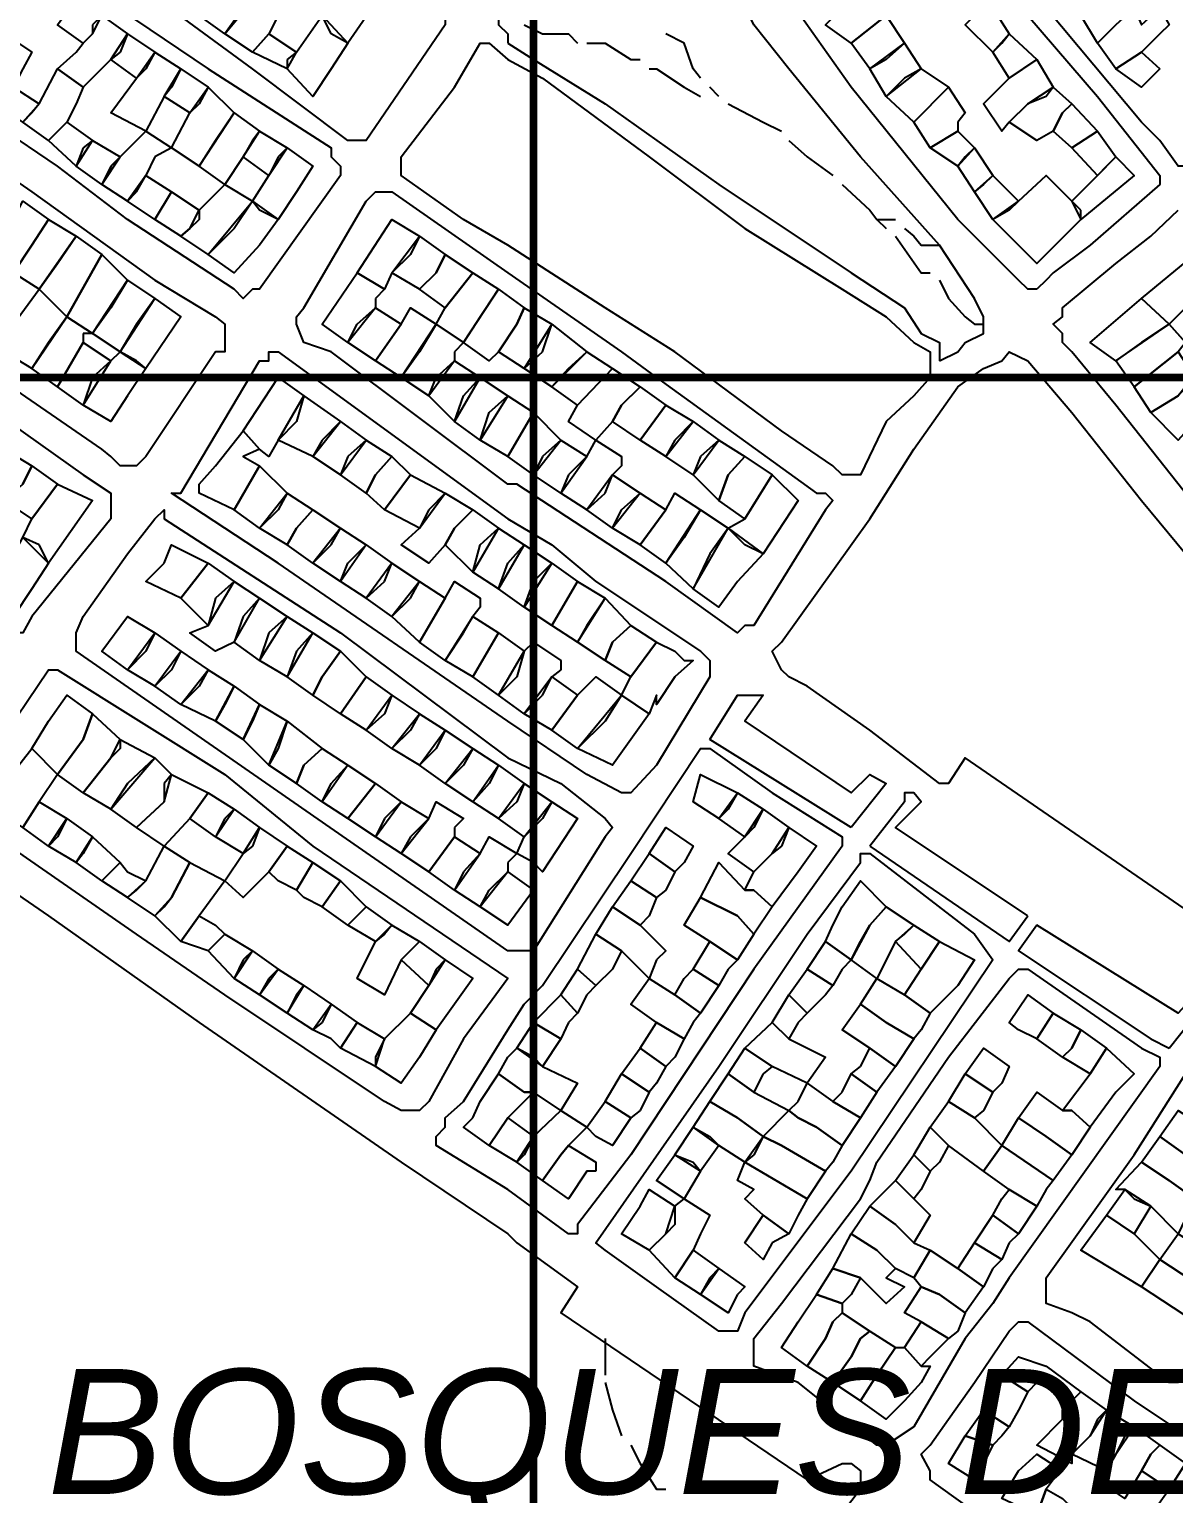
# Model space of a CAD drawing. Header units: millimetres. Extents: x -3588 to 75209, y -3737 to 38254.
# Drawn here: x 27690.1 to 27866, y 18498.9 to 18723.9 of the extents above; entities that cross this region are included whole.
import ezdxf

# ---------------------------------------------------------------- set-up
doc = ezdxf.new("R2010")
doc.units = ezdxf.units.MM
doc.layers.add('P', color=253, linetype='Continuous')
doc.layers.add('T', color=7, linetype='Continuous')

msp = doc.modelspace()

# ---------------------------------------------------------------- linework, layer by layer
at = {"layer": 'P', "const_width": 1.2}
msp.add_lwpolyline([(27767.607, 12020.295), (27767.607, 21346.523)], dxfattribs=at)
at = {"layer": 'P'}
for points in [[(27863.869, 18706.838), (27861.037, 18709.671), (27846.361, 18727.163), (27838.167, 18738.174), (27829.989, 18747.488), (27820.387, 18759.923), (27820.387, 18761.043), (27820.387, 18762.451), (27838.167, 18776.006), (27839.592, 18776.006), (27840.712, 18776.006), (27851.722, 18762.451), (27865.278, 18744.959), (27881.361, 18724.634), (27885.602, 18719.273), (27887.011, 18719.273), (27885.602, 18717.849), (27880.241, 18719.273), (27867.806, 18709.671), (27867.806, 18705.718), (27869.23, 18704.31), (27867.806, 18702.901), (27866.686, 18702.901), (27863.869, 18706.838)], [(27684.884, 18774.598), (27702.68, 18762.451), (27717.643, 18753.137), (27732.319, 18742.127), (27750.099, 18729.996), (27752.643, 18727.163), (27754.052, 18727.163), (27754.052, 18726.043), (27754.052, 18724.634), (27741.921, 18706.838), (27740.497, 18706.838)], [(27829.989, 18690.755), (27817.842, 18704.31), (27806.832, 18717.849), (27801.471, 18724.634), (27798.942, 18729.996), (27796.109, 18735.357), (27793.293, 18743.551), (27793.293, 18748.912)], [(27740.497, 18706.838), (27739.088, 18706.838), (27724.413, 18717.849), (27704.088, 18732.812), (27684.884, 18746.368)], [(27683.763, 18740.718), (27717.643, 18717.849), (27736.544, 18705.718), (27736.544, 18704.31), (27737.968, 18702.901), (27737.968, 18701.477), (27725.533, 18683.985), (27724.413, 18683.985), (27723.004, 18682.577), (27721.596, 18683.985)], [(27723.004, 18727.163), (27720.172, 18723.226), (27716.219, 18726.043), (27718.764, 18728.587), (27723.004, 18733.949), (27726.957, 18731.404), (27723.004, 18727.163)], [(27736.544, 18723.226), (27735.135, 18726.043), (27740.497, 18733.949), (27744.738, 18729.996), (27739.088, 18721.802), (27736.544, 18723.226)], [(27728.366, 18726.043), (27726.957, 18723.226), (27724.413, 18720.393), (27720.172, 18723.226), (27726.957, 18731.404), (27731.182, 18728.587), (27728.366, 18726.043)], [(27821.795, 18729.996), (27823.22, 18728.587), (27821.795, 18726.043), (27816.434, 18721.802), (27812.481, 18724.634), (27817.842, 18729.996), (27820.387, 18731.404), (27821.795, 18729.996)], [(27861.037, 18727.163), (27859.916, 18727.163), (27857.084, 18724.634), (27854.267, 18721.802), (27851.722, 18726.043), (27854.267, 18728.587), (27857.084, 18729.996), (27858.492, 18728.587), (27859.916, 18731.404), (27862.445, 18728.587), (27861.037, 18727.163)], [(27699.847, 18724.634), (27699.847, 18723.226), (27698.439, 18721.802), (27694.486, 18724.634), (27697.319, 18728.587), (27701.271, 18726.043), (27699.847, 18724.634)], [(27844.953, 18683.985), (27843.544, 18683.985), (27842.12, 18685.393), (27832.806, 18694.708), (27816.434, 18715.032), (27806.832, 18728.587)], [(27704.088, 18720.393), (27702.68, 18719.273), (27698.439, 18715.032), (27694.486, 18717.849), (27697.319, 18720.393), (27698.439, 18721.802), (27699.847, 18723.226), (27701.271, 18726.043), (27705.208, 18723.226), (27704.088, 18720.393)], [(27736.544, 18717.849), (27733.727, 18713.624), (27729.774, 18717.849), (27731.182, 18720.393), (27735.135, 18726.043), (27739.088, 18721.802), (27736.544, 18717.849)], [(27762.246, 18726.043), (27762.246, 18724.634), (27763.654, 18723.226), (27763.654, 18721.802)], [(27821.795, 18719.273), (27819.267, 18717.849), (27816.434, 18721.802), (27821.795, 18726.043), (27824.628, 18721.802), (27821.795, 18719.273)], [(27835.351, 18726.043), (27838.167, 18727.163), (27840.712, 18723.226), (27838.167, 18720.393), (27833.942, 18724.634), (27835.351, 18726.043)], [(27843.544, 18726.043), (27854.267, 18713.624), (27863.869, 18701.477), (27863.869, 18700.069), (27853.131, 18690.755), (27847.481, 18686.514), (27846.361, 18685.393), (27844.953, 18683.985)], [(27863.869, 18723.226), (27861.037, 18720.393), (27857.084, 18717.849), (27854.267, 18721.802), (27857.084, 18724.634), (27859.916, 18727.163), (27861.037, 18724.634), (27863.869, 18727.163), (27865.278, 18724.634), (27863.869, 18723.226)], [(27766.183, 18724.634), (27769.015, 18723.226), (27772.968, 18723.226), (27774.376, 18721.802)], [(27689.125, 18717.849), (27687.716, 18715.032), (27684.884, 18712.488), (27680.947, 18715.032), (27683.763, 18717.849), (27686.308, 18723.226), (27690.533, 18720.393), (27689.125, 18717.849)], [(27708.041, 18717.849), (27706.633, 18716.441), (27702.68, 18719.273), (27705.208, 18723.226), (27709.449, 18720.393), (27708.041, 18717.849)], [(27729.774, 18719.273), (27729.774, 18717.849), (27724.413, 18720.393), (27726.957, 18723.226), (27731.182, 18720.393), (27729.774, 18719.273)], [(27763.654, 18690.755), (27756.868, 18694.708), (27747.282, 18701.477), (27747.282, 18702.901), (27747.282, 18704.31), (27755.46, 18715.032), (27759.413, 18721.802), (27760.821, 18721.802), (27763.654, 18719.273), (27769.015, 18716.441), (27785.387, 18704.31), (27800.062, 18693.299), (27815.026, 18683.985), (27821.795, 18679.744), (27826.036, 18675.791), (27828.581, 18674.383), (27828.581, 18671.838), (27828.581, 18670.43), (27826.036, 18667.613), (27821.795, 18663.66), (27817.842, 18655.466), (27815.026, 18655.466), (27813.618, 18656.875), (27805.712, 18662.252), (27789.34, 18674.383), (27778.617, 18681.152), (27763.654, 18690.755)], [(27763.654, 18721.802), (27767.607, 18719.273), (27778.617, 18712.488), (27796.109, 18700.069), (27816.434, 18686.514), (27824.628, 18681.152), (27827.157, 18677.199), (27829.989, 18675.791), (27829.989, 18674.383)], [(27775.785, 18721.802), (27778.617, 18721.802), (27782.57, 18719.273), (27783.979, 18719.273)], [(27793.293, 18716.441), (27792.157, 18717.849), (27790.748, 18721.802), (27787.932, 18723.226)], [(27824.628, 18716.441), (27821.795, 18713.624), (27819.267, 18717.849), (27824.628, 18721.802), (27827.157, 18717.849), (27824.628, 18716.441)], [(27839.592, 18721.802), (27840.712, 18723.226), (27844.953, 18719.273), (27840.712, 18716.441), (27838.167, 18720.393), (27839.592, 18721.802)], [(27711.994, 18715.032), (27710.858, 18713.624), (27708.041, 18708.263), (27702.68, 18711.079), (27706.633, 18716.441), (27709.449, 18720.393), (27713.402, 18717.849), (27711.994, 18715.032)], [(27846.361, 18713.624), (27843.544, 18712.488), (27840.712, 18709.671), (27839.592, 18708.263), (27836.759, 18712.488), (27840.712, 18716.441), (27844.953, 18719.273), (27847.481, 18715.032), (27846.361, 18713.624)], [(27863.869, 18717.849), (27861.037, 18715.032), (27857.084, 18717.849), (27861.037, 18720.393), (27863.869, 18717.849)], [(27697.319, 18712.488), (27695.894, 18709.671), (27693.078, 18706.838), (27689.125, 18709.671), (27691.669, 18712.488), (27694.486, 18717.849), (27698.439, 18715.032), (27697.319, 18712.488)], [(27716.219, 18712.488), (27714.811, 18711.079), (27710.858, 18713.624), (27713.402, 18717.849), (27717.643, 18715.032), (27716.219, 18712.488)], [(27785.387, 18717.849), (27786.507, 18717.849), (27790.748, 18715.032), (27793.293, 18713.624)], [(27821.795, 18713.624), (27827.157, 18717.849), (27831.398, 18715.032), (27826.036, 18709.671), (27821.795, 18713.624)], [(27690.533, 18711.079), (27689.125, 18709.671), (27684.884, 18712.488), (27687.716, 18715.032), (27691.669, 18712.488), (27690.533, 18711.079)], [(27718.764, 18706.838), (27716.219, 18702.901), (27711.994, 18705.718), (27714.811, 18711.079), (27717.643, 18715.032), (27721.596, 18711.079), (27718.764, 18706.838)], [(27796.109, 18713.624), (27794.701, 18715.032)], [(27832.806, 18709.671), (27832.806, 18708.263), (27828.581, 18705.718), (27826.036, 18709.671), (27831.398, 18715.032), (27833.942, 18711.079), (27832.806, 18709.671)], [(27848.906, 18711.079), (27847.481, 18708.263), (27844.953, 18706.838), (27840.712, 18709.671), (27843.544, 18712.488), (27847.481, 18715.032), (27850.314, 18712.488), (27848.906, 18711.079)], [(27797.518, 18712.488), (27802.895, 18709.671), (27805.712, 18708.263)], [(27848.906, 18711.079), (27850.314, 18712.488), (27854.267, 18708.263), (27850.314, 18705.718), (27847.481, 18708.263), (27848.906, 18711.079)], [(27721.596, 18683.985), (27705.208, 18694.708), (27694.486, 18702.901), (27682.355, 18711.079)], [(27724.413, 18706.838), (27723.004, 18704.31), (27720.172, 18700.069), (27716.219, 18702.901), (27721.596, 18711.079), (27725.533, 18708.263), (27724.413, 18706.838)], [(27676.994, 18708.263), (27690.533, 18698.949), (27709.449, 18685.393), (27718.764, 18679.744), (27720.172, 18678.624), (27720.172, 18677.199), (27720.172, 18674.383), (27718.764, 18674.383), (27708.041, 18658.299), (27706.633, 18656.875), (27705.208, 18656.875), (27704.088, 18656.875), (27702.68, 18658.299), (27701.271, 18659.419), (27679.522, 18674.383)], [(27698.439, 18705.718), (27697.319, 18702.901), (27693.078, 18706.838), (27695.894, 18709.671), (27699.847, 18706.838), (27698.439, 18705.718)], [(27709.449, 18704.31), (27708.041, 18701.477), (27705.208, 18697.524), (27701.271, 18700.069), (27704.088, 18704.31), (27708.041, 18708.263), (27711.994, 18705.718), (27709.449, 18704.31)], [(27728.366, 18704.31), (27726.957, 18701.477), (27723.004, 18704.31), (27725.533, 18708.263), (27729.774, 18705.718), (27728.366, 18704.31)], [(27833.942, 18704.31), (27832.806, 18702.901), (27828.581, 18705.718), (27832.806, 18708.263), (27835.351, 18705.718), (27833.942, 18704.31)], [(27855.675, 18702.901), (27854.267, 18701.477), (27850.314, 18705.718), (27854.267, 18708.263), (27857.084, 18704.31), (27855.675, 18702.901)], [(27702.68, 18702.901), (27701.271, 18700.069), (27697.319, 18702.901), (27699.847, 18706.838), (27704.088, 18704.31), (27702.68, 18702.901)], [(27725.533, 18696.116), (27724.413, 18697.524), (27726.957, 18701.477), (27729.774, 18705.718), (27733.727, 18702.901), (27731.182, 18698.949), (27728.366, 18694.708), (27725.533, 18696.116)], [(27806.832, 18706.838), (27809.665, 18704.31), (27813.618, 18701.477)], [(27836.759, 18700.069), (27835.351, 18698.949), (27832.806, 18702.901), (27835.351, 18705.718), (27838.167, 18701.477), (27836.759, 18700.069)], [(27851.722, 18696.116), (27850.314, 18697.524), (27854.267, 18701.477), (27857.084, 18704.31), (27859.916, 18701.477), (27851.722, 18694.708), (27851.722, 18696.116)], [(27706.633, 18698.949), (27708.041, 18701.477), (27711.994, 18698.949), (27709.449, 18694.708), (27705.208, 18697.524), (27706.633, 18698.949)], [(27840.712, 18696.116), (27838.167, 18694.708), (27835.351, 18698.949), (27838.167, 18701.477), (27842.12, 18697.524), (27840.712, 18696.116)], [(27850.314, 18697.524), (27851.722, 18694.708), (27844.953, 18687.938), (27838.167, 18694.708), (27842.12, 18697.524), (27846.361, 18701.477), (27850.314, 18697.524)], [(27716.219, 18694.708), (27714.811, 18693.299), (27713.402, 18692.163), (27709.449, 18694.708), (27711.994, 18698.949), (27716.219, 18696.116), (27716.219, 18694.708)], [(27721.596, 18693.299), (27717.643, 18689.346), (27713.402, 18692.163), (27714.811, 18693.299), (27716.219, 18696.116), (27720.172, 18700.069), (27724.413, 18697.524), (27721.596, 18693.299)], [(27763.654, 18686.514), (27781.146, 18674.383), (27786.507, 18670.43), (27811.073, 18652.65), (27812.481, 18652.65), (27813.618, 18651.514), (27812.481, 18650.105), (27801.471, 18632.325), (27800.062, 18632.325), (27798.942, 18631.189), (27787.932, 18639.095), (27765.062, 18654.058), (27763.654, 18654.058), (27736.544, 18674.383), (27732.319, 18675.791), (27731.182, 18678.624), (27731.182, 18679.744), (27732.319, 18681.152), (27741.921, 18697.524), (27743.329, 18698.949), (27744.738, 18698.949), (27745.858, 18698.949), (27763.654, 18686.514)], [(27815.026, 18700.069), (27819.267, 18696.116), (27820.387, 18694.708)], [(27690.533, 18690.755), (27687.716, 18686.514), (27684.884, 18687.938), (27683.763, 18689.346), (27686.308, 18692.163), (27689.125, 18697.524), (27693.078, 18694.708), (27690.533, 18690.755)], [(27725.533, 18690.755), (27721.596, 18686.514), (27717.643, 18689.346), (27724.413, 18697.524), (27728.366, 18694.708), (27725.533, 18690.755)], [(27690.533, 18690.755), (27693.078, 18694.708), (27697.319, 18692.163), (27691.669, 18683.985), (27687.716, 18686.514), (27690.533, 18690.755)], [(27748.69, 18689.346), (27745.858, 18686.514), (27744.738, 18683.985), (27740.497, 18686.514), (27745.858, 18694.708), (27750.099, 18692.163), (27748.69, 18689.346)], [(27820.387, 18694.708), (27823.22, 18694.708)], [(27820.387, 18694.708), (27821.795, 18693.299)], [(27850.314, 18674.383), (27848.906, 18675.791), (27848.906, 18677.199), (27847.481, 18678.624), (27848.906, 18679.744), (27848.906, 18681.152), (27857.084, 18687.938), (27862.445, 18692.163), (27866.686, 18696.116)], [(27694.486, 18687.938), (27697.319, 18692.163), (27701.271, 18689.346), (27695.894, 18679.744), (27691.669, 18683.985), (27694.486, 18687.938)], [(27752.643, 18686.514), (27750.099, 18683.985), (27745.858, 18686.514), (27750.099, 18692.163), (27754.052, 18689.346), (27752.643, 18686.514)], [(27823.22, 18692.163), (27827.157, 18686.514), (27828.581, 18686.514)], [(27824.628, 18693.299), (27826.036, 18692.163), (27827.157, 18690.755), (27829.989, 18690.755)], [(27836.759, 18678.624), (27836.759, 18679.744), (27835.351, 18682.577), (27829.989, 18690.755)], [(27702.68, 18681.152), (27699.847, 18677.199), (27695.894, 18679.744), (27701.271, 18689.346), (27705.208, 18685.393), (27702.68, 18681.152)], [(27752.643, 18686.514), (27754.052, 18689.346), (27758.293, 18686.514), (27754.052, 18681.152), (27750.099, 18683.985), (27752.643, 18686.514)], [(27870.639, 18683.985), (27869.23, 18682.577), (27865.278, 18678.624), (27861.037, 18682.577), (27869.23, 18689.346), (27873.455, 18685.393), (27870.639, 18683.985)], [(27706.633, 18678.624), (27704.088, 18674.383), (27699.847, 18677.199), (27705.208, 18685.393), (27709.449, 18682.577), (27706.633, 18678.624)], [(27743.329, 18682.577), (27743.329, 18681.152), (27739.088, 18675.791), (27735.135, 18678.624), (27740.497, 18686.514), (27744.738, 18683.985), (27743.329, 18682.577)], [(27759.413, 18679.744), (27756.868, 18675.791), (27752.643, 18678.624), (27754.052, 18681.152), (27758.293, 18686.514), (27762.246, 18683.985), (27759.413, 18679.744)], [(27829.989, 18685.393), (27831.398, 18682.577), (27833.942, 18679.744), (27835.351, 18678.624), (27836.759, 18678.624)], [(27872.047, 18678.624), (27867.806, 18675.791), (27865.278, 18678.624), (27869.23, 18682.577), (27873.455, 18685.393), (27876, 18682.577), (27872.047, 18678.624)], [(27693.078, 18675.791), (27690.533, 18671.838), (27686.308, 18674.383), (27687.716, 18678.624), (27691.669, 18683.985), (27695.894, 18679.744), (27693.078, 18675.791)], [(27765.062, 18678.624), (27762.246, 18674.383), (27760.821, 18672.974), (27756.868, 18675.791), (27762.246, 18683.985), (27766.183, 18681.152), (27765.062, 18678.624)], [(27684.884, 18665.069), (27698.439, 18655.466), (27702.68, 18652.65), (27702.68, 18651.514), (27702.68, 18650.105), (27702.68, 18648.697), (27690.533, 18633.733), (27689.125, 18631.189), (27687.716, 18631.189), (27686.308, 18631.189), (27683.763, 18632.325), (27664.559, 18645.864), (27643.114, 18660.828), (27643.114, 18662.252), (27643.114, 18663.66), (27649.884, 18674.383), (27655.245, 18681.152), (27656.669, 18682.577), (27657.789, 18682.577), (27659.198, 18682.577), (27671.345, 18674.383), (27684.884, 18665.069)], [(27706.633, 18672.974), (27704.088, 18674.383), (27709.449, 18682.577), (27713.402, 18679.744), (27708.041, 18671.838), (27706.633, 18672.974)], [(27740.497, 18678.624), (27743.329, 18681.152), (27747.282, 18678.624), (27743.329, 18672.974), (27739.088, 18675.791), (27740.497, 18678.624)], [(27750.099, 18674.383), (27747.282, 18670.43), (27743.329, 18672.974), (27747.282, 18678.624), (27748.69, 18681.152), (27752.643, 18678.624), (27750.099, 18674.383)], [(27765.062, 18678.624), (27766.183, 18681.152), (27770.423, 18678.624), (27766.183, 18671.838), (27762.246, 18674.383), (27765.062, 18678.624)], [(27861.037, 18675.791), (27857.084, 18672.974), (27853.131, 18675.791), (27861.037, 18682.577), (27865.278, 18678.624), (27861.037, 18675.791)], [(27698.439, 18677.199), (27698.439, 18675.791), (27694.486, 18669.022), (27690.533, 18671.838), (27695.894, 18679.744), (27699.847, 18677.199), (27698.439, 18677.199)], [(27755.46, 18674.383), (27755.46, 18672.974), (27751.507, 18667.613), (27747.282, 18670.43), (27752.643, 18678.624), (27756.868, 18675.791), (27755.46, 18674.383)], [(27769.015, 18674.383), (27770.423, 18678.624), (27775.785, 18674.383), (27770.423, 18669.022), (27766.183, 18671.838), (27769.015, 18674.383)], [(27832.806, 18674.383), (27833.942, 18675.791), (27836.759, 18677.199), (27836.759, 18678.624)], [(27866.686, 18674.383), (27859.916, 18669.022), (27857.084, 18672.974), (27865.278, 18678.624), (27867.806, 18675.791), (27866.686, 18674.383)], [(27645.659, 18674.383), (27640.297, 18666.189), (27637.465, 18663.66), (27637.465, 18662.252), (27637.465, 18660.828), (27637.465, 18659.419), (27641.706, 18658.299), (27641.706, 18656.875), (27638.873, 18654.058), (27638.873, 18652.65), (27656.669, 18640.503), (27672.753, 18629.78), (27679.522, 18625.539), (27682.355, 18629.78), (27686.308, 18626.964), (27686.308, 18625.539), (27684.884, 18623.011), (27670.208, 18604.095), (27670.208, 18602.686), (27671.345, 18602.686), (27693.078, 18587.723), (27716.219, 18571.351), (27747.282, 18549.89), (27763.654, 18538.879)], [(27699.847, 18670.43), (27698.439, 18666.189), (27694.486, 18669.022), (27698.439, 18675.791), (27702.68, 18672.974), (27699.847, 18670.43)], [(27705.208, 18667.613), (27702.68, 18663.66), (27698.439, 18666.189), (27702.68, 18672.974), (27704.088, 18674.383), (27708.041, 18671.838), (27705.208, 18667.613)], [(27770.423, 18644.744), (27777.193, 18639.095), (27793.293, 18628.372), (27794.701, 18626.964), (27794.701, 18625.539), (27794.701, 18624.419), (27786.507, 18610.864), (27782.57, 18606.639), (27781.146, 18606.639), (27775.785, 18609.456), (27763.654, 18617.65), (27728.366, 18641.927), (27711.994, 18652.65), (27713.402, 18652.65), (27725.533, 18672.974), (27726.957, 18672.974), (27726.957, 18674.383), (27728.366, 18674.383), (27763.654, 18648.697), (27770.423, 18644.744)], [(27772.968, 18671.838), (27775.785, 18674.383), (27779.738, 18671.838), (27774.376, 18666.189), (27770.423, 18669.022), (27772.968, 18671.838)], [(27806.832, 18624.419), (27805.712, 18625.539), (27804.303, 18628.372), (27805.712, 18629.78), (27819.267, 18648.697), (27826.036, 18659.419), (27832.806, 18669.022), (27836.759, 18671.838), (27839.592, 18672.974), (27840.712, 18674.383), (27843.544, 18672.974), (27850.314, 18665.069), (27861.037, 18651.514), (27874.592, 18635.142)], [(27829.989, 18672.974), (27832.806, 18674.383)], [(27829.989, 18674.383), (27829.989, 18672.974)], [(27872.047, 18647.289), (27857.084, 18666.189), (27850.314, 18674.383)], [(27867.806, 18669.022), (27866.686, 18667.613), (27862.445, 18665.069), (27859.916, 18669.022), (27866.686, 18674.383), (27869.23, 18670.43), (27867.806, 18669.022)], [(27752.643, 18670.43), (27755.46, 18672.974), (27759.413, 18670.43), (27755.46, 18663.66), (27751.507, 18667.613), (27752.643, 18670.43)], [(27781.146, 18666.189), (27779.738, 18663.66), (27777.193, 18660.828), (27772.968, 18663.66), (27774.376, 18666.189), (27779.738, 18671.838), (27783.979, 18669.022), (27781.146, 18666.189)], [(27731.182, 18663.66), (27728.366, 18660.828), (27726.957, 18658.299), (27725.533, 18659.419), (27723.004, 18662.252), (27728.366, 18670.43), (27732.319, 18667.613), (27731.182, 18663.66)], [(27756.868, 18667.613), (27759.413, 18670.43), (27763.654, 18667.613), (27759.413, 18660.828), (27755.46, 18663.66), (27756.868, 18667.613)], [(27870.639, 18665.069), (27869.23, 18663.66), (27866.686, 18660.828), (27862.445, 18665.069), (27866.686, 18667.613), (27869.23, 18670.43), (27873.455, 18666.189), (27870.639, 18665.069)], [(27735.135, 18660.828), (27733.727, 18658.299), (27728.366, 18660.828), (27732.319, 18667.613), (27737.968, 18663.66), (27735.135, 18660.828)], [(27760.821, 18665.069), (27763.654, 18667.613), (27767.607, 18665.069), (27763.654, 18658.299), (27759.413, 18660.828), (27760.821, 18665.069)], [(27781.146, 18666.189), (27783.979, 18669.022), (27787.932, 18666.189), (27783.979, 18660.828), (27779.738, 18663.66), (27781.146, 18666.189)], [(27769.015, 18658.299), (27767.607, 18655.466), (27763.654, 18658.299), (27767.607, 18665.069), (27771.832, 18660.828), (27769.015, 18658.299)], [(27789.34, 18660.828), (27787.932, 18658.299), (27783.979, 18660.828), (27787.932, 18666.189), (27792.157, 18663.66), (27789.34, 18660.828)], [(27739.088, 18658.299), (27737.968, 18655.466), (27733.727, 18658.299), (27737.968, 18663.66), (27741.921, 18660.828), (27739.088, 18658.299)], [(27793.293, 18658.299), (27792.157, 18655.466), (27787.932, 18658.299), (27792.157, 18663.66), (27796.109, 18660.828), (27793.293, 18658.299)], [(27716.219, 18654.058), (27718.764, 18656.875), (27723.004, 18662.252), (27725.533, 18659.419), (27723.004, 18658.299), (27725.533, 18656.875), (27721.596, 18650.105), (27716.219, 18652.65), (27716.219, 18654.058)], [(27743.329, 18655.466), (27741.921, 18652.65), (27737.968, 18655.466), (27741.921, 18660.828), (27745.858, 18658.299), (27743.329, 18655.466)], [(27772.968, 18655.466), (27771.832, 18652.65), (27767.607, 18655.466), (27771.832, 18660.828), (27775.785, 18658.299), (27772.968, 18655.466)], [(27781.146, 18656.875), (27779.738, 18655.466), (27775.785, 18650.105), (27771.832, 18652.65), (27775.785, 18658.299), (27777.193, 18660.828), (27781.146, 18658.299), (27781.146, 18656.875)], [(27797.518, 18655.466), (27796.109, 18651.514), (27792.157, 18655.466), (27796.109, 18660.828), (27800.062, 18658.299), (27797.518, 18655.466)], [(27689.125, 18654.058), (27686.308, 18651.514), (27684.884, 18648.697), (27680.947, 18651.514), (27686.308, 18659.419), (27690.533, 18656.875), (27689.125, 18654.058)], [(27743.329, 18655.466), (27745.858, 18658.299), (27748.69, 18655.466), (27744.738, 18650.105), (27741.921, 18652.65), (27743.329, 18655.466)], [(27797.518, 18655.466), (27800.062, 18658.299), (27804.303, 18655.466), (27800.062, 18648.697), (27796.109, 18651.514), (27797.518, 18655.466)], [(27689.125, 18654.058), (27690.533, 18656.875), (27694.486, 18654.058), (27690.533, 18648.697), (27686.308, 18651.514), (27689.125, 18654.058)], [(27728.366, 18650.105), (27725.533, 18647.289), (27721.596, 18650.105), (27725.533, 18656.875), (27729.774, 18652.65), (27728.366, 18650.105)], [(27691.669, 18644.744), (27689.125, 18645.864), (27690.533, 18648.697), (27694.486, 18654.058), (27699.847, 18651.514), (27693.078, 18641.927), (27691.669, 18644.744)], [(27751.507, 18650.105), (27750.099, 18647.289), (27744.738, 18650.105), (27748.69, 18655.466), (27754.052, 18652.65), (27751.507, 18650.105)], [(27778.617, 18652.65), (27779.738, 18655.466), (27783.979, 18652.65), (27779.738, 18647.289), (27775.785, 18650.105), (27778.617, 18652.65)], [(27800.062, 18644.744), (27797.518, 18647.289), (27800.062, 18648.697), (27804.303, 18655.466), (27808.256, 18651.514), (27802.895, 18643.336), (27800.062, 18644.744)], [(27731.182, 18647.289), (27729.774, 18644.744), (27725.533, 18647.289), (27729.774, 18652.65), (27733.727, 18650.105), (27731.182, 18647.289)], [(27755.46, 18647.289), (27754.052, 18644.744), (27751.507, 18641.927), (27747.282, 18644.744), (27750.099, 18647.289), (27754.052, 18652.65), (27758.293, 18650.105), (27755.46, 18647.289)], [(27781.146, 18650.105), (27783.979, 18652.65), (27787.932, 18650.105), (27783.979, 18644.744), (27779.738, 18647.289), (27781.146, 18650.105)], [(27790.748, 18645.864), (27787.932, 18641.927), (27783.979, 18644.744), (27787.932, 18650.105), (27789.34, 18652.65), (27793.293, 18650.105), (27790.748, 18645.864)], [(27771.832, 18608.047), (27778.617, 18602.686), (27779.738, 18601.278), (27778.617, 18599.854), (27767.607, 18582.361), (27765.062, 18582.361), (27763.654, 18582.361), (27697.319, 18628.372), (27697.319, 18629.78), (27697.319, 18631.189), (27698.439, 18633.733), (27705.208, 18643.336), (27709.449, 18648.697), (27710.858, 18650.105), (27710.858, 18648.697), (27737.968, 18631.189), (27763.654, 18612), (27771.832, 18608.047)], [(27731.182, 18647.289), (27733.727, 18650.105), (27737.968, 18647.289), (27733.727, 18641.927), (27729.774, 18644.744), (27731.182, 18647.289)], [(27755.46, 18647.289), (27758.293, 18650.105), (27762.246, 18647.289), (27758.293, 18640.503), (27754.052, 18644.744), (27755.46, 18647.289)], [(27794.701, 18643.336), (27792.157, 18637.974), (27787.932, 18641.927), (27793.293, 18650.105), (27797.518, 18647.289), (27794.701, 18643.336)], [(27736.544, 18644.744), (27737.968, 18647.289), (27741.921, 18644.744), (27737.968, 18639.095), (27733.727, 18641.927), (27736.544, 18644.744)], [(27759.413, 18644.744), (27762.246, 18647.289), (27766.183, 18644.744), (27762.246, 18637.974), (27758.293, 18640.503), (27759.413, 18644.744)], [(27798.942, 18639.095), (27796.109, 18635.142), (27792.157, 18637.974), (27797.518, 18647.289), (27802.895, 18643.336), (27798.942, 18639.095)], [(27690.533, 18637.974), (27687.716, 18633.733), (27683.763, 18637.974), (27686.308, 18640.503), (27689.125, 18645.864), (27693.078, 18641.927), (27690.533, 18637.974)], [(27710.858, 18641.927), (27711.994, 18644.744), (27717.643, 18641.927), (27713.402, 18636.55), (27708.041, 18639.095), (27710.858, 18641.927)], [(27739.088, 18641.927), (27741.921, 18644.744), (27745.858, 18641.927), (27741.921, 18636.55), (27737.968, 18639.095), (27739.088, 18641.927)], [(27763.654, 18641.927), (27766.183, 18644.744), (27770.423, 18641.927), (27766.183, 18635.142), (27762.246, 18637.974), (27763.654, 18641.927)], [(27718.764, 18636.55), (27717.643, 18632.325), (27713.402, 18636.55), (27717.643, 18641.927), (27721.596, 18639.095), (27718.764, 18636.55)], [(27744.738, 18639.095), (27745.858, 18641.927), (27750.099, 18639.095), (27745.858, 18633.733), (27741.921, 18636.55), (27744.738, 18639.095)], [(27767.607, 18639.095), (27770.423, 18641.927), (27774.376, 18639.095), (27770.423, 18632.325), (27766.183, 18635.142), (27767.607, 18639.095)], [(27723.004, 18633.733), (27721.596, 18629.78), (27718.764, 18628.372), (27714.811, 18631.189), (27717.643, 18632.325), (27721.596, 18639.095), (27725.533, 18636.55), (27723.004, 18633.733)], [(27748.69, 18636.55), (27750.099, 18639.095), (27754.052, 18636.55), (27750.099, 18629.78), (27745.858, 18633.733), (27748.69, 18636.55)], [(27759.413, 18635.142), (27758.293, 18633.733), (27754.052, 18626.964), (27750.099, 18629.78), (27754.052, 18636.55), (27755.46, 18639.095), (27759.413, 18636.55), (27759.413, 18635.142)], [(27775.785, 18632.325), (27774.376, 18629.78), (27770.423, 18632.325), (27774.376, 18639.095), (27778.617, 18636.55), (27775.785, 18632.325)], [(27726.957, 18631.189), (27725.533, 18626.964), (27721.596, 18629.78), (27725.533, 18636.55), (27729.774, 18633.733), (27726.957, 18631.189)], [(27779.738, 18629.78), (27778.617, 18626.964), (27774.376, 18629.78), (27778.617, 18636.55), (27782.57, 18632.325), (27779.738, 18629.78)], [(27708.041, 18628.372), (27705.208, 18625.539), (27701.271, 18628.372), (27705.208, 18633.733), (27709.449, 18631.189), (27708.041, 18628.372)], [(27731.182, 18628.372), (27729.774, 18624.419), (27725.533, 18626.964), (27729.774, 18633.733), (27733.727, 18631.189), (27731.182, 18628.372)], [(27756.868, 18631.189), (27758.293, 18633.733), (27762.246, 18631.189), (27758.293, 18624.419), (27754.052, 18626.964), (27756.868, 18631.189)], [(27779.738, 18629.78), (27782.57, 18632.325), (27786.507, 18629.78), (27782.57, 18624.419), (27778.617, 18626.964), (27779.738, 18629.78)], [(27711.994, 18625.539), (27709.449, 18623.011), (27705.208, 18625.539), (27709.449, 18631.189), (27713.402, 18628.372), (27711.994, 18625.539)], [(27735.135, 18624.419), (27733.727, 18621.603), (27729.774, 18624.419), (27733.727, 18631.189), (27737.968, 18628.372), (27735.135, 18624.419)], [(27765.062, 18624.419), (27762.246, 18621.603), (27758.293, 18624.419), (27762.246, 18631.189), (27766.183, 18628.372), (27765.062, 18624.419)], [(27771.832, 18625.539), (27770.423, 18624.419), (27766.183, 18618.77), (27762.246, 18621.603), (27766.183, 18628.372), (27767.607, 18629.78), (27771.832, 18626.964), (27771.832, 18625.539)], [(27789.34, 18624.419), (27786.507, 18620.178), (27786.507, 18621.603), (27785.387, 18618.77), (27781.146, 18621.603), (27782.57, 18624.419), (27786.507, 18629.78), (27789.34, 18628.372), (27790.748, 18626.964), (27792.157, 18626.964), (27789.34, 18624.419)], [(27716.219, 18623.011), (27713.402, 18620.178), (27709.449, 18623.011), (27713.402, 18628.372), (27717.643, 18625.539), (27716.219, 18623.011)], [(27735.135, 18624.419), (27737.968, 18628.372), (27741.921, 18624.419), (27737.968, 18618.77), (27733.727, 18621.603), (27735.135, 18624.419)], [(27748.69, 18557.796), (27747.282, 18557.796), (27744.738, 18559.204), (27720.172, 18575.576), (27706.633, 18584.89), (27680.947, 18602.686), (27679.522, 18604.095), (27679.522, 18605.215), (27679.522, 18606.639), (27684.884, 18613.409), (27693.078, 18625.539), (27694.486, 18625.539), (27720.172, 18609.456), (27733.727, 18598.445), (27763.654, 18578.12), (27756.868, 18568.806), (27751.507, 18559.204), (27750.099, 18557.796), (27748.69, 18557.796)], [(27720.172, 18620.178), (27718.764, 18617.65), (27713.402, 18620.178), (27717.643, 18625.539), (27721.596, 18623.011), (27720.172, 18620.178)], [(27724.413, 18617.65), (27723.004, 18614.817), (27718.764, 18617.65), (27721.596, 18623.011), (27725.533, 18620.178), (27724.413, 18617.65)], [(27744.738, 18618.77), (27741.921, 18616.225), (27737.968, 18618.77), (27741.921, 18624.419), (27745.858, 18621.603), (27744.738, 18618.77)], [(27769.015, 18621.603), (27770.423, 18624.419), (27774.376, 18621.603), (27770.423, 18616.225), (27766.183, 18618.77), (27769.015, 18621.603)], [(27778.617, 18617.65), (27774.376, 18613.409), (27770.423, 18616.225), (27774.376, 18621.603), (27777.193, 18624.419), (27781.146, 18621.603), (27778.617, 18617.65)], [(27869.23, 18587.723), (27833.942, 18612), (27831.398, 18608.047), (27829.989, 18608.047), (27819.267, 18616.225), (27809.665, 18623.011), (27806.832, 18624.419)], [(27698.439, 18614.817), (27694.486, 18609.456), (27690.533, 18613.409), (27693.078, 18617.65), (27695.894, 18621.603), (27699.847, 18618.77), (27698.439, 18614.817)], [(27728.366, 18613.409), (27726.957, 18610.864), (27723.004, 18614.817), (27725.533, 18620.178), (27729.774, 18617.65), (27728.366, 18613.409)], [(27748.69, 18616.225), (27745.858, 18613.409), (27741.921, 18616.225), (27745.858, 18621.603), (27750.099, 18618.77), (27748.69, 18616.225)], [(27782.57, 18614.817), (27779.738, 18610.864), (27774.376, 18613.409), (27781.146, 18621.603), (27785.387, 18618.77), (27782.57, 18614.817)], [(27794.701, 18614.817), (27798.942, 18621.603), (27800.062, 18621.603), (27801.471, 18621.603), (27802.895, 18621.603), (27800.062, 18617.65), (27816.434, 18606.639), (27819.267, 18609.456), (27821.795, 18608.047), (27816.434, 18601.278)], [(27704.088, 18613.409), (27702.68, 18612), (27698.439, 18606.639), (27694.486, 18609.456), (27698.439, 18614.817), (27699.847, 18618.77), (27704.088, 18614.817), (27704.088, 18613.409)], [(27752.643, 18613.409), (27750.099, 18610.864), (27745.858, 18613.409), (27750.099, 18618.77), (27754.052, 18616.225), (27752.643, 18613.409)], [(27732.319, 18610.864), (27731.182, 18608.047), (27726.957, 18610.864), (27729.774, 18617.65), (27735.135, 18613.409), (27732.319, 18610.864)], [(27756.868, 18610.864), (27754.052, 18608.047), (27750.099, 18610.864), (27754.052, 18616.225), (27758.293, 18613.409), (27756.868, 18610.864)], [(27691.669, 18605.215), (27689.125, 18601.278), (27684.884, 18604.095), (27686.308, 18608.047), (27690.533, 18613.409), (27694.486, 18609.456), (27691.669, 18605.215)], [(27705.208, 18608.047), (27702.68, 18604.095), (27698.439, 18606.639), (27702.68, 18612), (27704.088, 18614.817), (27709.449, 18612), (27705.208, 18608.047)], [(27732.319, 18610.864), (27735.135, 18613.409), (27739.088, 18610.864), (27735.135, 18605.215), (27731.182, 18608.047), (27732.319, 18610.864)], [(27766.183, 18574.168), (27769.015, 18577), (27782.57, 18597.325), (27793.293, 18613.409), (27794.701, 18613.409), (27804.303, 18606.639), (27815.026, 18599.854), (27815.026, 18598.445), (27801.471, 18579.529), (27782.57, 18551.026), (27774.376, 18540.304), (27774.376, 18538.879), (27772.968, 18538.879), (27763.654, 18545.665), (27752.643, 18552.435), (27752.643, 18553.843), (27754.052, 18555.251), (27754.052, 18556.676), (27756.868, 18559.204), (27763.654, 18570.215), (27766.183, 18574.168)], [(27760.821, 18608.047), (27758.293, 18605.215), (27754.052, 18608.047), (27758.293, 18613.409), (27762.246, 18610.864), (27760.821, 18608.047)], [(27816.434, 18601.278), (27794.701, 18614.817)], [(27710.858, 18608.047), (27710.858, 18605.215), (27706.633, 18601.278), (27702.68, 18604.095), (27709.449, 18612), (27711.994, 18609.456), (27710.858, 18608.047)], [(27714.811, 18602.686), (27710.858, 18598.445), (27706.633, 18601.278), (27710.858, 18605.215), (27711.994, 18609.456), (27717.643, 18606.639), (27714.811, 18602.686)], [(27736.544, 18608.047), (27739.088, 18610.864), (27743.329, 18608.047), (27739.088, 18602.686), (27735.135, 18605.215), (27736.544, 18608.047)], [(27765.062, 18605.215), (27762.246, 18602.686), (27758.293, 18605.215), (27762.246, 18610.864), (27766.183, 18608.047), (27765.062, 18605.215)], [(27797.518, 18604.095), (27796.109, 18602.686), (27792.157, 18605.215), (27793.293, 18609.456), (27798.942, 18606.639), (27797.518, 18604.095)], [(27720.172, 18602.686), (27718.764, 18599.854), (27714.811, 18602.686), (27717.643, 18606.639), (27721.596, 18604.095), (27720.172, 18602.686)], [(27744.738, 18602.686), (27743.329, 18599.854), (27739.088, 18602.686), (27743.329, 18608.047), (27747.282, 18605.215), (27744.738, 18602.686)], [(27769.015, 18602.686), (27766.183, 18599.854), (27762.246, 18602.686), (27766.183, 18608.047), (27770.423, 18605.215), (27769.015, 18602.686)], [(27801.471, 18601.278), (27800.062, 18599.854), (27796.109, 18602.686), (27798.942, 18606.639), (27802.895, 18604.095), (27801.471, 18601.278)], [(27843.544, 18587.723), (27823.22, 18601.278), (27827.157, 18605.215), (27826.036, 18606.639), (27824.628, 18606.639), (27824.628, 18605.215), (27819.267, 18598.445)], [(27694.486, 18599.854), (27693.078, 18598.445), (27689.125, 18601.278), (27691.669, 18605.215), (27695.894, 18602.686), (27694.486, 18599.854)], [(27748.69, 18599.854), (27747.282, 18597.325), (27743.329, 18599.854), (27747.282, 18605.215), (27751.507, 18602.686), (27748.69, 18599.854)], [(27755.46, 18601.278), (27755.46, 18599.854), (27751.507, 18594.492), (27747.282, 18597.325), (27751.507, 18602.686), (27752.643, 18605.215), (27756.868, 18602.686), (27755.46, 18601.278)], [(27767.607, 18595.901), (27765.062, 18597.325), (27766.183, 18599.854), (27770.423, 18605.215), (27774.376, 18602.686), (27769.015, 18594.492), (27767.607, 18595.901)], [(27698.439, 18597.325), (27697.319, 18595.901), (27693.078, 18598.445), (27695.894, 18602.686), (27699.847, 18599.854), (27698.439, 18597.325)], [(27724.413, 18598.445), (27723.004, 18597.325), (27718.764, 18599.854), (27721.596, 18604.095), (27725.533, 18601.278), (27724.413, 18598.445)], [(27805.712, 18598.445), (27804.303, 18597.325), (27801.471, 18594.492), (27797.518, 18597.325), (27800.062, 18599.854), (27802.895, 18604.095), (27806.832, 18601.278), (27805.712, 18598.445)], [(27702.68, 18594.492), (27701.271, 18593.084), (27697.319, 18595.901), (27699.847, 18599.854), (27704.088, 18595.901), (27702.68, 18594.492)], [(27726.957, 18594.492), (27723.004, 18590.539), (27720.172, 18593.084), (27723.004, 18597.325), (27725.533, 18601.278), (27729.774, 18598.445), (27726.957, 18594.492)], [(27756.868, 18594.492), (27755.46, 18591.676), (27751.507, 18594.492), (27755.46, 18599.854), (27759.413, 18597.325), (27756.868, 18594.492)], [(27763.654, 18595.901), (27763.654, 18594.492), (27759.413, 18589.131), (27755.46, 18591.676), (27759.413, 18597.325), (27760.821, 18599.854), (27765.062, 18597.325), (27763.654, 18595.901)], [(27790.748, 18595.901), (27789.34, 18594.492), (27785.387, 18597.325), (27787.932, 18601.278), (27792.157, 18598.445), (27790.748, 18595.901)], [(27808.256, 18594.492), (27804.303, 18589.131), (27801.471, 18591.676), (27800.062, 18591.676), (27801.471, 18594.492), (27804.303, 18597.325), (27806.832, 18601.278), (27811.073, 18598.445), (27808.256, 18594.492)], [(27706.633, 18591.676), (27708.041, 18593.084), (27710.858, 18598.445), (27714.811, 18595.901), (27711.994, 18590.539), (27709.449, 18587.723), (27705.208, 18590.539), (27706.633, 18591.676)], [(27728.366, 18593.084), (27726.957, 18594.492), (27729.774, 18598.445), (27733.727, 18595.901), (27731.182, 18591.676), (27728.366, 18593.084)], [(27819.267, 18598.445), (27840.712, 18583.77), (27843.544, 18587.723)], [(27705.208, 18594.492), (27708.041, 18593.084), (27705.208, 18590.539), (27701.271, 18593.084), (27704.088, 18595.901), (27705.208, 18594.492)], [(27710.858, 18589.131), (27711.994, 18590.539), (27714.811, 18595.901), (27720.172, 18593.084), (27716.219, 18587.723), (27713.402, 18583.77), (27709.449, 18587.723), (27710.858, 18589.131)], [(27732.319, 18590.539), (27731.182, 18591.676), (27733.727, 18595.901), (27737.968, 18593.084), (27735.135, 18589.131), (27732.319, 18590.539)], [(27782.57, 18533.518), (27778.617, 18536.351), (27777.193, 18537.471), (27796.109, 18564.565), (27809.665, 18584.89), (27817.842, 18595.901), (27817.842, 18597.325), (27819.267, 18597.325), (27835.351, 18584.89), (27838.167, 18580.953), (27816.434, 18548.482), (27800.062, 18526.749), (27798.942, 18523.916), (27797.518, 18523.916), (27796.109, 18523.916), (27786.507, 18530.701), (27782.57, 18533.518)], [(27787.932, 18591.676), (27786.507, 18590.539), (27782.57, 18593.084), (27785.387, 18597.325), (27789.34, 18594.492), (27787.932, 18591.676)], [(27801.471, 18591.676), (27804.303, 18589.131), (27801.471, 18584.89), (27798.942, 18587.723), (27793.293, 18590.539), (27796.109, 18595.901), (27800.062, 18591.676), (27801.471, 18591.676)], [(27740.497, 18587.723), (27739.088, 18586.314), (27735.135, 18589.131), (27737.968, 18593.084), (27741.921, 18589.131), (27740.497, 18587.723)], [(27760.821, 18591.676), (27763.654, 18594.492), (27767.607, 18591.676), (27763.654, 18586.314), (27759.413, 18589.131), (27760.821, 18591.676)], [(27785.387, 18587.723), (27783.979, 18586.314), (27779.738, 18589.131), (27782.57, 18593.084), (27786.507, 18590.539), (27785.387, 18587.723)], [(27813.618, 18586.314), (27815.026, 18589.131), (27817.842, 18593.084), (27821.795, 18589.131), (27819.267, 18586.314), (27816.434, 18580.953), (27812.481, 18583.77), (27813.618, 18586.314)], [(27744.738, 18584.89), (27743.329, 18583.77), (27739.088, 18586.314), (27741.921, 18589.131), (27745.858, 18586.314), (27744.738, 18584.89)], [(27786.507, 18580.953), (27785.387, 18578.12), (27781.146, 18582.361), (27777.193, 18584.89), (27779.738, 18589.131), (27783.979, 18586.314), (27787.932, 18582.361), (27786.507, 18580.953)], [(27798.942, 18587.723), (27801.471, 18584.89), (27798.942, 18580.953), (27794.701, 18583.77), (27790.748, 18586.314), (27793.293, 18590.539), (27798.942, 18587.723)], [(27817.842, 18583.77), (27819.267, 18586.314), (27821.795, 18589.131), (27826.036, 18586.314), (27823.22, 18583.77), (27820.387, 18578.12), (27816.434, 18580.953), (27817.842, 18583.77)], [(27718.764, 18586.314), (27720.172, 18584.89), (27717.643, 18582.361), (27713.402, 18583.77), (27716.219, 18587.723), (27718.764, 18586.314)], [(27747.282, 18580.953), (27744.738, 18575.576), (27740.497, 18578.12), (27743.329, 18583.77), (27745.858, 18586.314), (27750.099, 18583.77), (27747.282, 18580.953)], [(27824.628, 18584.89), (27826.036, 18586.314), (27829.989, 18583.77), (27827.157, 18579.529), (27823.22, 18583.77), (27824.628, 18584.89)], [(27844.953, 18586.314), (27842.12, 18582.361), (27862.445, 18568.806), (27865.278, 18567.398)], [(27865.278, 18567.398), (27870.639, 18574.168), (27870.639, 18575.576), (27869.23, 18575.576), (27866.686, 18572.759), (27844.953, 18586.314)], [(27723.004, 18580.953), (27721.596, 18578.12), (27717.643, 18582.361), (27720.172, 18584.89), (27724.413, 18582.361), (27723.004, 18580.953)], [(27779.738, 18579.529), (27777.193, 18577), (27774.376, 18579.529), (27777.193, 18584.89), (27781.146, 18582.361), (27779.738, 18579.529)], [(27726.957, 18578.12), (27725.533, 18575.576), (27721.596, 18578.12), (27724.413, 18582.361), (27728.366, 18579.529), (27726.957, 18578.12)], [(27752.643, 18579.529), (27751.507, 18577), (27747.282, 18580.953), (27750.099, 18583.77), (27754.052, 18580.953), (27752.643, 18579.529)], [(27797.518, 18579.529), (27796.109, 18577), (27792.157, 18579.529), (27794.701, 18583.77), (27798.942, 18580.953), (27797.518, 18579.529)], [(27815.026, 18579.529), (27813.618, 18577), (27809.665, 18579.529), (27812.481, 18583.77), (27816.434, 18580.953), (27815.026, 18579.529)], [(27832.806, 18577), (27828.581, 18572.759), (27824.628, 18575.576), (27827.157, 18579.529), (27829.989, 18583.77), (27835.351, 18580.953), (27832.806, 18577)], [(27731.182, 18575.576), (27729.774, 18572.759), (27725.533, 18575.576), (27728.366, 18579.529), (27732.319, 18577), (27731.182, 18575.576)], [(27755.46, 18574.168), (27752.643, 18570.215), (27748.69, 18572.759), (27751.507, 18577), (27754.052, 18580.953), (27758.293, 18578.12), (27755.46, 18574.168)], [(27775.785, 18575.576), (27774.376, 18572.759), (27771.832, 18575.576), (27774.376, 18579.529), (27777.193, 18577), (27775.785, 18575.576)], [(27790.748, 18578.12), (27792.157, 18579.529), (27796.109, 18577), (27793.293, 18572.759), (27789.34, 18575.576), (27790.748, 18578.12)], [(27819.267, 18547.073), (27820.387, 18549.89), (27831.398, 18565.99), (27840.712, 18578.12), (27842.12, 18579.529), (27843.544, 18579.529), (27861.037, 18567.398), (27863.869, 18565.99), (27863.869, 18564.565), (27840.712, 18532.11), (27838.167, 18528.157), (27833.942, 18522.796), (27826.036, 18509.241), (27821.795, 18506.424), (27820.387, 18506.424), (27808.256, 18516.026), (27801.471, 18518.555), (27801.471, 18521.387), (27801.471, 18522.796), (27805.712, 18528.157), (27817.842, 18544.241), (27819.267, 18547.073)], [(27812.481, 18575.576), (27809.665, 18572.759), (27806.832, 18575.576), (27809.665, 18579.529), (27813.618, 18577), (27812.481, 18575.576)], [(27792.157, 18571.351), (27790.748, 18568.806), (27786.507, 18571.351), (27782.57, 18574.168), (27785.387, 18578.12), (27789.34, 18575.576), (27793.293, 18572.759), (27792.157, 18571.351)], [(27827.157, 18570.215), (27826.036, 18568.806), (27821.795, 18571.351), (27817.842, 18574.168), (27820.387, 18578.12), (27824.628, 18575.576), (27828.581, 18572.759), (27827.157, 18570.215)], [(27735.135, 18571.351), (27733.727, 18570.215), (27729.774, 18572.759), (27732.319, 18577), (27736.544, 18574.168), (27735.135, 18571.351)], [(27772.968, 18571.351), (27771.832, 18568.806), (27767.607, 18571.351), (27771.832, 18575.576), (27774.376, 18572.759), (27772.968, 18571.351)], [(27808.256, 18571.351), (27806.832, 18568.806), (27804.303, 18571.351), (27806.832, 18575.576), (27809.665, 18572.759), (27808.256, 18571.351)], [(27842.12, 18570.215), (27840.712, 18571.351), (27843.544, 18575.576), (27847.481, 18572.759), (27844.953, 18568.806), (27842.12, 18570.215)], [(27736.544, 18568.806), (27733.727, 18570.215), (27736.544, 18574.168), (27740.497, 18571.351), (27737.968, 18567.398), (27736.544, 18568.806)], [(27821.795, 18571.351), (27826.036, 18568.806), (27823.22, 18564.565), (27819.267, 18567.398), (27815.026, 18570.215), (27817.842, 18574.168), (27821.795, 18571.351)], [(27743.329, 18565.99), (27743.329, 18564.565), (27737.968, 18567.398), (27740.497, 18571.351), (27744.738, 18568.806), (27743.329, 18565.99)], [(27750.099, 18565.99), (27747.282, 18562.037), (27743.329, 18564.565), (27744.738, 18568.806), (27748.69, 18572.759), (27752.643, 18570.215), (27750.099, 18565.99)], [(27767.607, 18565.99), (27765.062, 18567.398), (27767.607, 18571.351), (27771.832, 18568.806), (27769.015, 18564.565), (27767.607, 18565.99)], [(27789.34, 18565.99), (27787.932, 18564.565), (27783.979, 18567.398), (27786.507, 18571.351), (27790.748, 18568.806), (27789.34, 18565.99)], [(27806.832, 18568.806), (27812.481, 18565.99), (27809.665, 18562.037), (27804.303, 18564.565), (27800.062, 18567.398), (27804.303, 18571.351), (27806.832, 18568.806)], [(27850.314, 18567.398), (27848.906, 18565.99), (27844.953, 18568.806), (27847.481, 18572.759), (27851.722, 18570.215), (27850.314, 18567.398)], [(27850.314, 18526.749), (27846.361, 18528.157), (27846.361, 18530.701), (27846.361, 18532.11), (27859.916, 18551.026), (27867.806, 18563.445), (27872.047, 18570.215), (27873.455, 18572.759), (27874.592, 18572.759), (27894.916, 18559.204), (27894.916, 18557.796), (27888.131, 18548.482), (27878.817, 18533.518), (27869.23, 18519.979), (27866.686, 18517.146), (27866.686, 18516.026), (27865.278, 18516.026), (27853.131, 18525.34), (27850.314, 18526.749)], [(27850.314, 18567.398), (27851.722, 18570.215), (27855.675, 18567.398), (27853.131, 18563.445), (27848.906, 18565.99), (27850.314, 18567.398)], [(27763.654, 18565.99), (27765.062, 18567.398), (27769.015, 18564.565), (27774.376, 18562.037), (27771.832, 18557.796), (27767.607, 18560.628), (27766.183, 18560.628), (27762.246, 18563.445), (27763.654, 18565.99)], [(27786.507, 18562.037), (27785.387, 18560.628), (27781.146, 18563.445), (27783.979, 18567.398), (27787.932, 18564.565), (27786.507, 18562.037)], [(27802.895, 18563.445), (27801.471, 18560.628), (27797.518, 18563.445), (27800.062, 18567.398), (27804.303, 18564.565), (27802.895, 18563.445)], [(27817.842, 18564.565), (27819.267, 18567.398), (27823.22, 18564.565), (27820.387, 18560.628), (27816.434, 18563.445), (27817.842, 18564.565)], [(27839.592, 18562.037), (27838.167, 18560.628), (27833.942, 18563.445), (27836.759, 18567.398), (27840.712, 18564.565), (27839.592, 18562.037)], [(27857.084, 18560.628), (27853.131, 18555.251), (27850.314, 18557.796), (27848.906, 18557.796), (27853.131, 18563.445), (27855.675, 18567.398), (27859.916, 18563.445), (27857.084, 18560.628)], [(27758.293, 18556.676), (27759.413, 18559.204), (27762.246, 18563.445), (27766.183, 18560.628), (27767.607, 18560.628), (27763.654, 18556.676), (27760.821, 18552.435), (27756.868, 18555.251), (27758.293, 18556.676)], [(27783.979, 18557.796), (27782.57, 18556.676), (27778.617, 18559.204), (27781.146, 18563.445), (27785.387, 18560.628), (27783.979, 18557.796)], [(27801.471, 18560.628), (27806.832, 18557.796), (27802.895, 18553.843), (27798.942, 18556.676), (27794.701, 18559.204), (27797.518, 18563.445), (27801.471, 18560.628)], [(27808.256, 18559.204), (27809.665, 18562.037), (27813.618, 18559.204), (27817.842, 18556.676), (27815.026, 18552.435), (27811.073, 18555.251), (27808.256, 18556.676), (27806.832, 18557.796), (27808.256, 18559.204)], [(27815.026, 18560.628), (27816.434, 18563.445), (27820.387, 18560.628), (27817.842, 18556.676), (27813.618, 18559.204), (27815.026, 18560.628)], [(27836.759, 18557.796), (27835.351, 18556.676), (27831.398, 18559.204), (27833.942, 18563.445), (27838.167, 18560.628), (27836.759, 18557.796)], [(27850.314, 18557.796), (27853.131, 18555.251), (27850.314, 18551.026), (27846.361, 18553.843), (27842.12, 18556.676), (27844.953, 18560.628), (27848.906, 18557.796), (27850.314, 18557.796)], [(27774.376, 18553.843), (27772.968, 18552.435), (27771.832, 18551.026), (27769.015, 18547.073), (27765.062, 18549.89), (27767.607, 18553.843), (27771.832, 18557.796), (27775.785, 18555.251), (27774.376, 18553.843)], [(27777.193, 18553.843), (27775.785, 18555.251), (27778.617, 18559.204), (27782.57, 18556.676), (27779.738, 18552.435), (27777.193, 18553.843)], [(27801.471, 18551.026), (27800.062, 18549.89), (27796.109, 18552.435), (27792.157, 18555.251), (27794.701, 18559.204), (27798.942, 18556.676), (27802.895, 18553.843), (27801.471, 18551.026)], [(27813.618, 18549.89), (27812.481, 18548.482), (27805.712, 18552.435), (27802.895, 18553.843), (27806.832, 18557.796), (27808.256, 18556.676), (27811.073, 18555.251), (27815.026, 18552.435), (27813.618, 18549.89)], [(27835.351, 18556.676), (27839.592, 18552.435), (27836.759, 18548.482), (27831.398, 18552.435), (27828.581, 18555.251), (27831.398, 18559.204), (27835.351, 18556.676)], [(27869.23, 18552.435), (27867.806, 18551.026), (27863.869, 18553.843), (27866.686, 18557.796), (27870.639, 18555.251), (27869.23, 18552.435)], [(27766.183, 18551.026), (27765.062, 18549.89), (27760.821, 18552.435), (27763.654, 18556.676), (27767.607, 18553.843), (27766.183, 18551.026)], [(27794.701, 18553.843), (27796.109, 18552.435), (27793.293, 18548.482), (27789.34, 18551.026), (27792.157, 18555.251), (27794.701, 18553.843)], [(27829.989, 18549.89), (27828.581, 18548.482), (27826.036, 18551.026), (27828.581, 18555.251), (27831.398, 18552.435), (27829.989, 18549.89)], [(27846.361, 18553.843), (27850.314, 18551.026), (27847.481, 18547.073), (27839.592, 18552.435), (27842.12, 18556.676), (27846.361, 18553.843)], [(27805.712, 18552.435), (27812.481, 18548.482), (27809.665, 18544.241), (27800.062, 18549.89), (27802.895, 18553.843), (27805.712, 18552.435)], [(27867.806, 18551.026), (27872.047, 18548.482), (27869.23, 18544.241), (27865.278, 18547.073), (27861.037, 18549.89), (27863.869, 18553.843), (27867.806, 18551.026)], [(27777.193, 18548.482), (27775.785, 18548.482), (27772.968, 18544.241), (27769.015, 18547.073), (27771.832, 18551.026), (27772.968, 18552.435), (27777.193, 18549.89), (27777.193, 18548.482)], [(27792.157, 18549.89), (27793.293, 18548.482), (27790.748, 18544.241), (27786.507, 18547.073), (27789.34, 18551.026), (27792.157, 18549.89)], [(27827.157, 18545.665), (27826.036, 18544.241), (27823.22, 18547.073), (27826.036, 18551.026), (27828.581, 18548.482), (27827.157, 18545.665)], [(27846.361, 18545.665), (27844.953, 18543.12), (27840.712, 18545.665), (27836.759, 18548.482), (27839.592, 18552.435), (27847.481, 18547.073), (27846.361, 18545.665)], [(27808.256, 18541.712), (27806.832, 18538.879), (27802.895, 18541.712), (27800.062, 18544.241), (27801.471, 18545.665), (27798.942, 18547.073), (27800.062, 18549.89), (27809.665, 18544.241), (27808.256, 18541.712)], [(27858.492, 18545.665), (27857.084, 18545.665), (27861.037, 18549.89), (27865.278, 18547.073), (27869.23, 18544.241), (27866.686, 18538.879), (27862.445, 18543.12), (27858.492, 18545.665)], [(27826.036, 18544.241), (27828.581, 18541.712), (27826.036, 18537.471), (27823.22, 18540.304), (27819.267, 18543.12), (27823.22, 18547.073), (27826.036, 18544.241)], [(27789.34, 18540.304), (27787.932, 18538.879), (27785.387, 18536.351), (27781.146, 18538.879), (27783.979, 18543.12), (27785.387, 18545.665), (27789.34, 18543.12), (27789.34, 18540.304)], [(27793.293, 18538.879), (27792.157, 18536.351), (27789.34, 18532.11), (27785.387, 18536.351), (27787.932, 18538.879), (27789.34, 18543.12), (27790.748, 18544.241), (27794.701, 18541.712), (27793.293, 18538.879)], [(27839.592, 18544.241), (27840.712, 18545.665), (27844.953, 18543.12), (27842.12, 18538.879), (27838.167, 18541.712), (27839.592, 18544.241)], [(27859.916, 18544.241), (27862.445, 18543.12), (27859.916, 18538.879), (27855.675, 18541.712), (27858.492, 18545.665), (27859.916, 18544.241)], [(27804.303, 18537.471), (27802.895, 18534.926), (27800.062, 18537.471), (27802.895, 18541.712), (27806.832, 18538.879), (27804.303, 18537.471)], [(27826.036, 18537.471), (27828.581, 18536.351), (27826.036, 18532.11), (27823.22, 18533.518), (27820.387, 18536.351), (27816.434, 18538.879), (27819.267, 18543.12), (27823.22, 18540.304), (27826.036, 18537.471)], [(27840.712, 18537.471), (27839.592, 18534.926), (27835.351, 18537.471), (27838.167, 18541.712), (27842.12, 18538.879), (27840.712, 18537.471)], [(27859.916, 18538.879), (27863.869, 18534.926), (27861.037, 18530.701), (27851.722, 18536.351), (27855.675, 18541.712), (27859.916, 18538.879)], [(27763.654, 18538.879), (27765.062, 18537.471), (27774.376, 18530.701), (27771.832, 18526.749), (27809.665, 18501.063), (27815.026, 18503.591), (27816.434, 18503.591), (27817.842, 18502.471), (27817.842, 18499.654), (27809.665, 18488.916), (27808.256, 18486.099), (27808.256, 18482.146), (27811.073, 18471.136), (27813.618, 18455.052), (27815.026, 18442.617), (27817.842, 18427.942), (27820.387, 18408.753), (27821.795, 18394.078), (27824.628, 18380.523), (27824.628, 18368.104), (27824.628, 18364.151)], [(27820.387, 18536.351), (27823.22, 18533.518), (27821.795, 18532.11), (27824.628, 18530.701), (27821.795, 18528.157), (27817.842, 18532.11), (27813.618, 18533.518), (27816.434, 18538.879), (27820.387, 18536.351)], [(27838.167, 18533.518), (27836.759, 18530.701), (27832.806, 18533.518), (27835.351, 18537.471), (27839.592, 18534.926), (27838.167, 18533.518)], [(27873.455, 18532.11), (27872.047, 18529.565), (27863.869, 18534.926), (27866.686, 18538.879), (27870.639, 18536.351), (27874.592, 18533.518), (27873.455, 18532.11)], [(27794.701, 18532.11), (27793.293, 18529.565), (27789.34, 18532.11), (27792.157, 18536.351), (27796.109, 18533.518), (27794.701, 18532.11)], [(27832.806, 18533.518), (27836.759, 18530.701), (27833.942, 18526.749), (27829.989, 18529.565), (27827.157, 18530.701), (27826.036, 18532.11), (27828.581, 18536.351), (27832.806, 18533.518)], [(27870.639, 18528.157), (27869.23, 18525.34), (27861.037, 18530.701), (27863.869, 18534.926), (27872.047, 18529.565), (27870.639, 18528.157)], [(27798.942, 18529.565), (27797.518, 18526.749), (27793.293, 18529.565), (27796.109, 18533.518), (27800.062, 18530.701), (27798.942, 18529.565)], [(27816.434, 18529.565), (27815.026, 18528.157), (27811.073, 18529.565), (27813.618, 18533.518), (27817.842, 18532.11), (27816.434, 18529.565)], [(27832.806, 18523.916), (27831.398, 18522.796), (27827.157, 18525.34), (27824.628, 18526.749), (27827.157, 18530.701), (27829.989, 18529.565), (27833.942, 18526.749), (27832.806, 18523.916)], [(27815.026, 18526.749), (27813.618, 18525.34), (27812.481, 18522.796), (27809.665, 18518.555), (27805.712, 18521.387), (27808.256, 18525.34), (27811.073, 18529.565), (27815.026, 18528.157), (27815.026, 18526.749)], [(27816.434, 18519.979), (27813.618, 18516.026), (27809.665, 18518.555), (27812.481, 18522.796), (27813.618, 18525.34), (27815.026, 18526.749), (27819.267, 18523.916), (27817.842, 18522.796), (27816.434, 18519.979)], [(27820.387, 18517.146), (27817.842, 18513.193), (27813.618, 18516.026), (27816.434, 18519.979), (27817.842, 18522.796), (27819.267, 18523.916), (27823.22, 18521.387), (27820.387, 18517.146)], [(27828.581, 18519.979), (27827.157, 18518.555), (27824.628, 18521.387), (27827.157, 18525.34), (27831.398, 18522.796), (27828.581, 18519.979)], [(27831.398, 18510.377), (27835.351, 18516.026), (27840.712, 18523.916), (27842.12, 18525.34), (27843.544, 18525.34), (27859.916, 18513.193), (27880.241, 18499.654), (27897.733, 18488.916), (27907.335, 18482.146), (27908.456, 18480.738), (27909.88, 18479.33), (27909.88, 18477.905), (27897.733, 18459.005), (27896.325, 18457.581), (27893.78, 18457.581), (27890.963, 18459.005), (27873.455, 18469.727), (27847.481, 18487.507), (27828.581, 18501.063), (27828.581, 18502.471), (27827.157, 18505.016), (27828.581, 18506.424), (27831.398, 18510.377)], [(27778.617, 18522.796), (27778.617, 18519.979), (27778.617, 18518.555), (27778.617, 18517.146)], [(27827.157, 18516.026), (27824.628, 18513.193), (27821.795, 18510.377), (27817.842, 18513.193), (27820.387, 18517.146), (27823.22, 18521.387), (27824.628, 18521.387), (27827.157, 18518.555), (27828.581, 18518.555), (27827.157, 18516.026)], [(27850.314, 18513.193), (27844.953, 18516.026), (27843.544, 18514.602), (27839.592, 18517.146), (27842.12, 18519.979), (27846.361, 18518.555), (27851.722, 18514.602), (27850.314, 18513.193)], [(27842.12, 18511.785), (27840.712, 18509.241), (27836.759, 18511.785), (27839.592, 18517.146), (27843.544, 18514.602), (27842.12, 18511.785)], [(27778.617, 18516.026), (27779.738, 18511.785), (27781.146, 18507.832)], [(27854.267, 18510.377), (27853.131, 18507.832), (27850.314, 18505.016), (27850.314, 18503.591), (27844.953, 18506.424), (27848.906, 18510.377), (27848.906, 18511.785), (27850.314, 18513.193), (27851.722, 18514.602), (27855.675, 18511.785), (27854.267, 18510.377)], [(27839.592, 18507.832), (27838.167, 18506.424), (27833.942, 18507.832), (27836.759, 18511.785), (27840.712, 18509.241), (27839.592, 18507.832)], [(27858.492, 18507.832), (27857.084, 18505.016), (27855.675, 18502.471), (27850.314, 18505.016), (27853.131, 18507.832), (27855.675, 18511.785), (27859.916, 18509.241), (27858.492, 18507.832)], [(27836.759, 18503.591), (27835.351, 18501.063), (27831.398, 18503.591), (27833.942, 18507.832), (27838.167, 18506.424), (27836.759, 18503.591)], [(27862.445, 18505.016), (27861.037, 18502.471), (27858.492, 18498.23), (27854.267, 18501.063), (27855.675, 18502.471), (27857.084, 18505.016), (27859.916, 18509.241), (27863.869, 18506.424), (27862.445, 18505.016)], [(27782.57, 18506.424), (27783.979, 18503.591), (27786.507, 18499.654), (27787.932, 18499.654)], [(27862.445, 18505.016), (27863.869, 18506.424), (27867.806, 18503.591), (27865.278, 18499.654), (27861.037, 18502.471), (27862.445, 18505.016)], [(27847.481, 18501.063), (27846.361, 18499.654), (27844.953, 18495.701), (27839.592, 18498.23), (27842.12, 18502.471), (27844.953, 18505.016), (27848.906, 18502.471), (27847.481, 18501.063)], [(27863.869, 18494.277), (27862.445, 18495.701), (27865.278, 18499.654), (27867.806, 18503.591), (27872.047, 18501.063), (27869.23, 18496.822), (27866.686, 18492.869), (27863.869, 18494.277)], [(27848.906, 18498.23), (27850.314, 18496.822), (27848.906, 18492.869), (27844.953, 18495.701), (27846.361, 18499.654), (27848.906, 18498.23)]]:
    msp.add_lwpolyline(points, dxfattribs=at)
at = {"layer": 'P', "color": 254, "const_width": 1.2}
msp.add_lwpolyline([(20542.731, 18670.43), (35743.361, 18670.43)], dxfattribs=at)

# ---------------------------------------------------------------- texts
at = {"layer": 'T', "color": 254, "insert": (27692.918, 18518.091), "char_height": 19.20446, "attachment_point": 1}
msp.add_mtext('{\\fArial|b0|i1|c0|p18;BOSQUES DEL NORTE}', dxfattribs=at)

doc.saveas('drawing.dxf')
